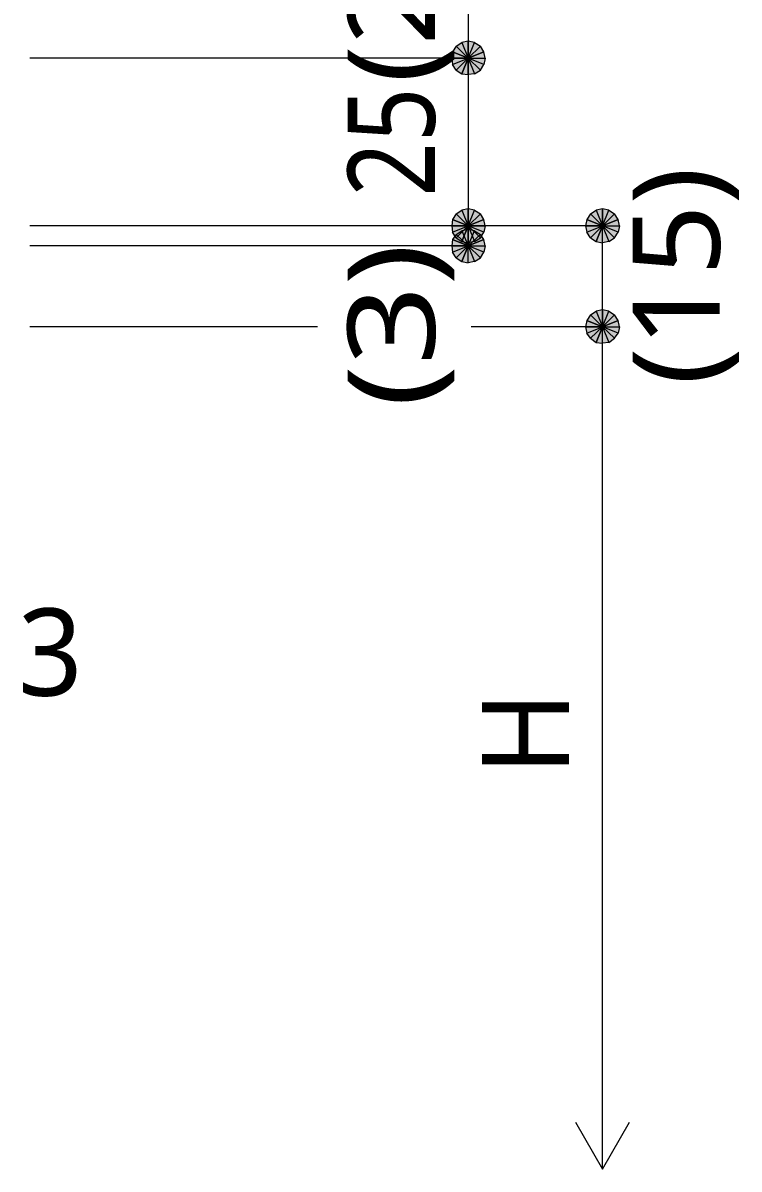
# Model space of a CAD drawing. Header units: millimetres. Extents: x 0 to 420, y 0 to 297.
# Drawn here: x 158.56 to 179.9, y 75.97 to 110.1 of the extents above; entities that cross this region are included whole.
import ezdxf
from ezdxf.enums import TextEntityAlignment as Align

# ---------------------------------------------------------------- set-up
doc = ezdxf.new("R2010")
doc.units = ezdxf.units.MM
doc.styles.add('kst32b', font='NotoSansJP-Variable.ttf')

msp = doc.modelspace()

# ---------------------------------------------------------------- hatches: boundary and pattern name
for points in [[(171.365, 109.241), (171.344, 109.051), (171.831, 109.051), (171.365, 109.241)], [(171.365, 104.246), (171.344, 104.055), (171.831, 104.055), (171.365, 104.246)], [(175.366, 104.246), (175.324, 104.055), (175.832, 104.055), (175.366, 104.246)], [(171.365, 103.653), (171.344, 103.463), (171.831, 103.463), (171.365, 103.653)], [(175.366, 101.24), (175.324, 101.05), (175.832, 101.05), (175.366, 101.24)]]:
    msp.add_hatch(color=7).paths.add_polyline_path(points)
h = msp.add_hatch(color=7)
h.paths.add_polyline_path([(171.831, 109.559), (171.641, 109.516), (171.831, 109.051), (171.831, 109.559)])
h.paths.add_polyline_path([(171.641, 109.516), (171.831, 109.051), (171.471, 109.411), (171.641, 109.516)])
h.paths.add_polyline_path([(171.831, 109.051), (171.471, 109.411), (171.365, 109.241), (171.831, 109.051)])
h = msp.add_hatch(color=7)
h.paths.add_polyline_path([(172.297, 109.241), (172.191, 109.411), (171.831, 109.051), (172.297, 109.241)])
h.paths.add_polyline_path([(172.191, 109.411), (171.831, 109.051), (172.021, 109.516), (172.191, 109.411)])
h.paths.add_polyline_path([(171.831, 109.051), (172.021, 109.516), (171.831, 109.559), (171.831, 109.051)])
h = msp.add_hatch(color=7)
h.paths.add_polyline_path([(172.191, 108.691), (172.297, 108.86), (171.831, 109.051), (172.191, 108.691)])
h.paths.add_polyline_path([(172.297, 108.86), (171.831, 109.051), (172.339, 109.051), (172.297, 108.86)])
h.paths.add_polyline_path([(171.831, 109.051), (172.339, 109.051), (172.297, 109.241), (171.831, 109.051)])
h = msp.add_hatch(color=7)
h.paths.add_polyline_path([(171.344, 109.051), (171.365, 108.86), (171.831, 109.051), (171.344, 109.051)])
h.paths.add_polyline_path([(171.365, 108.86), (171.831, 109.051), (171.471, 108.691), (171.365, 108.86)])
h.paths.add_polyline_path([(171.831, 109.051), (171.471, 108.691), (171.641, 108.585), (171.831, 109.051)])
h = msp.add_hatch(color=7)
h.paths.add_polyline_path([(171.641, 108.585), (171.831, 108.564), (171.831, 109.051), (171.641, 108.585)])
h.paths.add_polyline_path([(171.831, 108.564), (171.831, 109.051), (172.021, 108.585), (171.831, 108.564)])
h.paths.add_polyline_path([(171.831, 109.051), (172.021, 108.585), (172.191, 108.691), (171.831, 109.051)])
h = msp.add_hatch(color=7)
h.paths.add_polyline_path([(171.831, 104.563), (171.641, 104.521), (171.831, 104.055), (171.831, 104.563)])
h.paths.add_polyline_path([(171.641, 104.521), (171.831, 104.055), (171.471, 104.415), (171.641, 104.521)])
h.paths.add_polyline_path([(171.831, 104.055), (171.471, 104.415), (171.365, 104.246), (171.831, 104.055)])
h = msp.add_hatch(color=7)
h.paths.add_polyline_path([(172.297, 104.246), (172.191, 104.415), (171.831, 104.055), (172.297, 104.246)])
h.paths.add_polyline_path([(172.191, 104.415), (171.831, 104.055), (172.021, 104.521), (172.191, 104.415)])
h.paths.add_polyline_path([(171.831, 104.055), (172.021, 104.521), (171.831, 104.563), (171.831, 104.055)])
h = msp.add_hatch(color=7)
h.paths.add_polyline_path([(175.832, 104.563), (175.641, 104.521), (175.832, 104.055), (175.832, 104.563)])
h.paths.add_polyline_path([(175.641, 104.521), (175.832, 104.055), (175.472, 104.415), (175.641, 104.521)])
h.paths.add_polyline_path([(175.832, 104.055), (175.472, 104.415), (175.366, 104.246), (175.832, 104.055)])
h = msp.add_hatch(color=7)
h.paths.add_polyline_path([(176.297, 104.246), (176.191, 104.415), (175.832, 104.055), (176.297, 104.246)])
h.paths.add_polyline_path([(176.191, 104.415), (175.832, 104.055), (176.022, 104.521), (176.191, 104.415)])
h.paths.add_polyline_path([(175.832, 104.055), (176.022, 104.521), (175.832, 104.563), (175.832, 104.055)])
h = msp.add_hatch(color=7)
h.paths.add_polyline_path([(172.191, 103.696), (172.297, 103.865), (171.831, 104.055), (172.191, 103.696)])
h.paths.add_polyline_path([(172.297, 103.865), (171.831, 104.055), (172.339, 104.055), (172.297, 103.865)])
h.paths.add_polyline_path([(171.831, 104.055), (172.339, 104.055), (172.297, 104.246), (171.831, 104.055)])
h = msp.add_hatch(color=7)
h.paths.add_polyline_path([(176.191, 103.696), (176.297, 103.865), (175.832, 104.055), (176.191, 103.696)])
h.paths.add_polyline_path([(176.297, 103.865), (175.832, 104.055), (176.339, 104.055), (176.297, 103.865)])
h.paths.add_polyline_path([(175.832, 104.055), (176.339, 104.055), (176.297, 104.246), (175.832, 104.055)])
h = msp.add_hatch(color=7)
h.paths.add_polyline_path([(171.344, 104.055), (171.365, 103.865), (171.831, 104.055), (171.344, 104.055)])
h.paths.add_polyline_path([(171.365, 103.865), (171.831, 104.055), (171.471, 103.696), (171.365, 103.865)])
h.paths.add_polyline_path([(171.831, 104.055), (171.471, 103.696), (171.641, 103.59), (171.831, 104.055)])
h = msp.add_hatch(color=7)
h.paths.add_polyline_path([(171.831, 103.95), (171.641, 103.907), (171.831, 103.463), (171.831, 103.95)])
h.paths.add_polyline_path([(171.641, 103.907), (171.831, 103.463), (171.471, 103.801), (171.641, 103.907)])
h.paths.add_polyline_path([(171.831, 103.463), (171.471, 103.801), (171.365, 103.653), (171.831, 103.463)])
h = msp.add_hatch(color=7)
h.paths.add_polyline_path([(171.641, 103.59), (171.831, 103.547), (171.831, 104.055), (171.641, 103.59)])
h.paths.add_polyline_path([(171.831, 103.547), (171.831, 104.055), (172.021, 103.59), (171.831, 103.547)])
h.paths.add_polyline_path([(171.831, 104.055), (172.021, 103.59), (172.191, 103.696), (171.831, 104.055)])
h = msp.add_hatch(color=7)
h.paths.add_polyline_path([(172.297, 103.653), (172.191, 103.801), (171.831, 103.463), (172.297, 103.653)])
h.paths.add_polyline_path([(172.191, 103.801), (171.831, 103.463), (172.021, 103.907), (172.191, 103.801)])
h.paths.add_polyline_path([(171.831, 103.463), (172.021, 103.907), (171.831, 103.95), (171.831, 103.463)])
h = msp.add_hatch(color=7)
h.paths.add_polyline_path([(175.324, 104.055), (175.366, 103.865), (175.832, 104.055), (175.324, 104.055)])
h.paths.add_polyline_path([(175.366, 103.865), (175.832, 104.055), (175.472, 103.696), (175.366, 103.865)])
h.paths.add_polyline_path([(175.832, 104.055), (175.472, 103.696), (175.641, 103.59), (175.832, 104.055)])
h = msp.add_hatch(color=7)
h.paths.add_polyline_path([(175.641, 103.59), (175.832, 103.547), (175.832, 104.055), (175.641, 103.59)])
h.paths.add_polyline_path([(175.832, 103.547), (175.832, 104.055), (176.022, 103.59), (175.832, 103.547)])
h.paths.add_polyline_path([(175.832, 104.055), (176.022, 103.59), (176.191, 103.696), (175.832, 104.055)])
h = msp.add_hatch(color=7)
h.paths.add_polyline_path([(171.344, 103.463), (171.365, 103.272), (171.831, 103.463), (171.344, 103.463)])
h.paths.add_polyline_path([(171.365, 103.272), (171.831, 103.463), (171.471, 103.103), (171.365, 103.272)])
h.paths.add_polyline_path([(171.831, 103.463), (171.471, 103.103), (171.641, 102.997), (171.831, 103.463)])
h = msp.add_hatch(color=7)
h.paths.add_polyline_path([(171.641, 102.997), (171.831, 102.955), (171.831, 103.463), (171.641, 102.997)])
h.paths.add_polyline_path([(171.831, 102.955), (171.831, 103.463), (172.021, 102.997), (171.831, 102.955)])
h.paths.add_polyline_path([(171.831, 103.463), (172.021, 102.997), (172.191, 103.103), (171.831, 103.463)])
h = msp.add_hatch(color=7)
h.paths.add_polyline_path([(172.191, 103.103), (172.297, 103.272), (171.831, 103.463), (172.191, 103.103)])
h.paths.add_polyline_path([(172.297, 103.272), (171.831, 103.463), (172.339, 103.463), (172.297, 103.272)])
h.paths.add_polyline_path([(171.831, 103.463), (172.339, 103.463), (172.297, 103.653), (171.831, 103.463)])
h = msp.add_hatch(color=7)
h.paths.add_polyline_path([(175.832, 101.558), (175.641, 101.515), (175.832, 101.05), (175.832, 101.558)])
h.paths.add_polyline_path([(175.641, 101.515), (175.832, 101.05), (175.472, 101.409), (175.641, 101.515)])
h.paths.add_polyline_path([(175.832, 101.05), (175.472, 101.409), (175.366, 101.24), (175.832, 101.05)])
h = msp.add_hatch(color=7)
h.paths.add_polyline_path([(176.297, 101.24), (176.191, 101.409), (175.832, 101.05), (176.297, 101.24)])
h.paths.add_polyline_path([(176.191, 101.409), (175.832, 101.05), (176.022, 101.515), (176.191, 101.409)])
h.paths.add_polyline_path([(175.832, 101.05), (176.022, 101.515), (175.832, 101.558), (175.832, 101.05)])
h = msp.add_hatch(color=7)
h.paths.add_polyline_path([(175.324, 101.05), (175.366, 100.859), (175.832, 101.05), (175.324, 101.05)])
h.paths.add_polyline_path([(175.366, 100.859), (175.832, 101.05), (175.472, 100.711), (175.366, 100.859)])
h.paths.add_polyline_path([(175.832, 101.05), (175.472, 100.711), (175.641, 100.584), (175.832, 101.05)])
h = msp.add_hatch(color=7)
h.paths.add_polyline_path([(175.641, 100.584), (175.832, 100.563), (175.832, 101.05), (175.641, 100.584)])
h.paths.add_polyline_path([(175.832, 100.563), (175.832, 101.05), (176.022, 100.584), (175.832, 100.563)])
h.paths.add_polyline_path([(175.832, 101.05), (176.022, 100.584), (176.191, 100.711), (175.832, 101.05)])
h = msp.add_hatch(color=7)
h.paths.add_polyline_path([(176.191, 100.711), (176.297, 100.859), (175.832, 101.05), (176.191, 100.711)])
h.paths.add_polyline_path([(176.297, 100.859), (175.832, 101.05), (176.339, 101.05), (176.297, 100.859)])
h.paths.add_polyline_path([(175.832, 101.05), (176.339, 101.05), (176.297, 101.24), (175.832, 101.05)])

# ---------------------------------------------------------------- linework, layer by layer
at = {"lineweight": 13}
for points in [[(171.831, 114.046), (171.831, 109.051), (171.831, 104.055), (171.831, 103.463)], [(171.831, 109.051), (158.771, 109.051)], [(175.832, 104.055), (158.771, 104.055)], [(175.832, 101.05), (175.832, 104.055)], [(171.831, 103.463), (158.771, 103.463)], [(167.344, 101.05), (158.771, 101.05)], [(175.832, 101.05), (171.916, 101.05)], [(175.832, 75.967), (175.832, 101.05)], [(175.027, 77.364), (175.832, 75.967), (176.636, 77.364)]]:
    msp.add_lwpolyline(points, dxfattribs=at)
at = {"lineweight": 0}
for points in [[(171.365, 109.241), (171.344, 109.051), (171.831, 109.051)], [(171.831, 109.051), (171.471, 109.411), (171.365, 109.241)], [(171.641, 109.516), (171.831, 109.051), (171.471, 109.411)], [(171.831, 109.559), (171.641, 109.516), (171.831, 109.051)], [(171.831, 109.051), (172.021, 109.516), (171.831, 109.559)], [(172.191, 109.411), (171.831, 109.051), (172.021, 109.516)], [(172.297, 109.241), (172.191, 109.411), (171.831, 109.051)], [(171.831, 109.051), (172.339, 109.051), (172.297, 109.241)], [(171.344, 109.051), (171.365, 108.86), (171.831, 109.051)], [(171.365, 108.86), (171.831, 109.051), (171.471, 108.691)], [(171.831, 109.051), (171.471, 108.691), (171.641, 108.585)], [(171.641, 108.585), (171.831, 108.564), (171.831, 109.051)], [(171.831, 108.564), (171.831, 109.051), (172.021, 108.585)], [(171.831, 109.051), (172.021, 108.585), (172.191, 108.691)], [(172.191, 108.691), (172.297, 108.86), (171.831, 109.051)], [(172.297, 108.86), (171.831, 109.051), (172.339, 109.051)], [(171.641, 104.521), (171.831, 104.055), (171.471, 104.415)], [(171.831, 104.563), (171.641, 104.521), (171.831, 104.055)], [(171.831, 104.055), (172.021, 104.521), (171.831, 104.563)], [(172.191, 104.415), (171.831, 104.055), (172.021, 104.521)], [(175.641, 104.521), (175.832, 104.055), (175.472, 104.415)], [(175.832, 104.563), (175.641, 104.521), (175.832, 104.055)], [(175.832, 104.055), (176.022, 104.521), (175.832, 104.563)], [(176.191, 104.415), (175.832, 104.055), (176.022, 104.521)], [(171.365, 104.246), (171.344, 104.055), (171.831, 104.055)], [(171.831, 104.055), (171.471, 104.415), (171.365, 104.246)], [(172.297, 104.246), (172.191, 104.415), (171.831, 104.055)], [(171.831, 104.055), (172.339, 104.055), (172.297, 104.246)], [(175.366, 104.246), (175.324, 104.055), (175.832, 104.055)], [(175.832, 104.055), (175.472, 104.415), (175.366, 104.246)], [(176.297, 104.246), (176.191, 104.415), (175.832, 104.055)], [(175.832, 104.055), (176.339, 104.055), (176.297, 104.246)], [(171.344, 104.055), (171.365, 103.865), (171.831, 104.055)], [(171.365, 103.865), (171.831, 104.055), (171.471, 103.696)], [(171.831, 103.463), (171.471, 103.801), (171.365, 103.653)], [(171.831, 104.055), (171.471, 103.696), (171.641, 103.59)], [(171.641, 103.907), (171.831, 103.463), (171.471, 103.801)], [(171.641, 103.59), (171.831, 103.547), (171.831, 104.055)], [(171.831, 103.95), (171.641, 103.907), (171.831, 103.463)], [(171.831, 103.547), (171.831, 104.055), (172.021, 103.59)], [(171.831, 104.055), (172.021, 103.59), (172.191, 103.696)], [(172.191, 103.696), (172.297, 103.865), (171.831, 104.055)], [(172.297, 103.865), (171.831, 104.055), (172.339, 104.055)], [(171.831, 103.463), (172.021, 103.907), (171.831, 103.95)], [(172.191, 103.801), (171.831, 103.463), (172.021, 103.907)], [(172.297, 103.653), (172.191, 103.801), (171.831, 103.463)], [(175.324, 104.055), (175.366, 103.865), (175.832, 104.055)], [(175.366, 103.865), (175.832, 104.055), (175.472, 103.696)], [(175.832, 104.055), (175.472, 103.696), (175.641, 103.59)], [(175.641, 103.59), (175.832, 103.547), (175.832, 104.055)], [(175.832, 103.547), (175.832, 104.055), (176.022, 103.59)], [(175.832, 104.055), (176.022, 103.59), (176.191, 103.696)], [(176.191, 103.696), (176.297, 103.865), (175.832, 104.055)], [(176.297, 103.865), (175.832, 104.055), (176.339, 104.055)], [(171.365, 103.653), (171.344, 103.463), (171.831, 103.463)], [(171.344, 103.463), (171.365, 103.272), (171.831, 103.463)], [(171.365, 103.272), (171.831, 103.463), (171.471, 103.103)], [(171.831, 103.463), (171.471, 103.103), (171.641, 102.997)], [(171.641, 102.997), (171.831, 102.955), (171.831, 103.463)], [(171.831, 103.463), (172.339, 103.463), (172.297, 103.653)], [(171.831, 102.955), (171.831, 103.463), (172.021, 102.997)], [(171.831, 103.463), (172.021, 102.997), (172.191, 103.103)], [(172.191, 103.103), (172.297, 103.272), (171.831, 103.463)], [(172.297, 103.272), (171.831, 103.463), (172.339, 103.463)], [(175.832, 101.05), (175.472, 101.409), (175.366, 101.24)], [(175.641, 101.515), (175.832, 101.05), (175.472, 101.409)], [(175.832, 101.558), (175.641, 101.515), (175.832, 101.05)], [(175.832, 101.05), (176.022, 101.515), (175.832, 101.558)], [(176.191, 101.409), (175.832, 101.05), (176.022, 101.515)], [(176.297, 101.24), (176.191, 101.409), (175.832, 101.05)], [(175.366, 101.24), (175.324, 101.05), (175.832, 101.05)], [(175.324, 101.05), (175.366, 100.859), (175.832, 101.05)], [(175.366, 100.859), (175.832, 101.05), (175.472, 100.711)], [(175.832, 101.05), (175.472, 100.711), (175.641, 100.584)], [(175.641, 100.584), (175.832, 100.563), (175.832, 101.05)], [(175.832, 101.05), (176.339, 101.05), (176.297, 101.24)], [(175.832, 100.563), (175.832, 101.05), (176.022, 100.584)], [(175.832, 101.05), (176.022, 100.584), (176.191, 100.711)], [(176.191, 100.711), (176.297, 100.859), (175.832, 101.05)], [(176.297, 100.859), (175.832, 101.05), (176.339, 101.05)]]:
    msp.add_lwpolyline(points, close=True, dxfattribs=at)

# ---------------------------------------------------------------- texts
at = {"style": 'kst32b'}
for s, p, p2 in [('(25)', (170.836, 108.31), (170.836, 114.807)), ('25', (170.836, 104.923), (170.836, 108.172)), ('(15)', (179.324, 99.314), (179.324, 105.811)), ('(3)', (170.836, 98.658), (170.836, 103.531))]:
    msp.add_text(s, height=2.5989, dxfattribs=at).set_placement(p, p2, align=Align.FIT)
msp.add_text('3', height=2.599, dxfattribs=at).set_placement((158.411, 90.064))
msp.add_text('H', height=2.599, rotation=90, dxfattribs=at).set_placement((174.837, 87.694))

doc.saveas('drawing.dxf')
